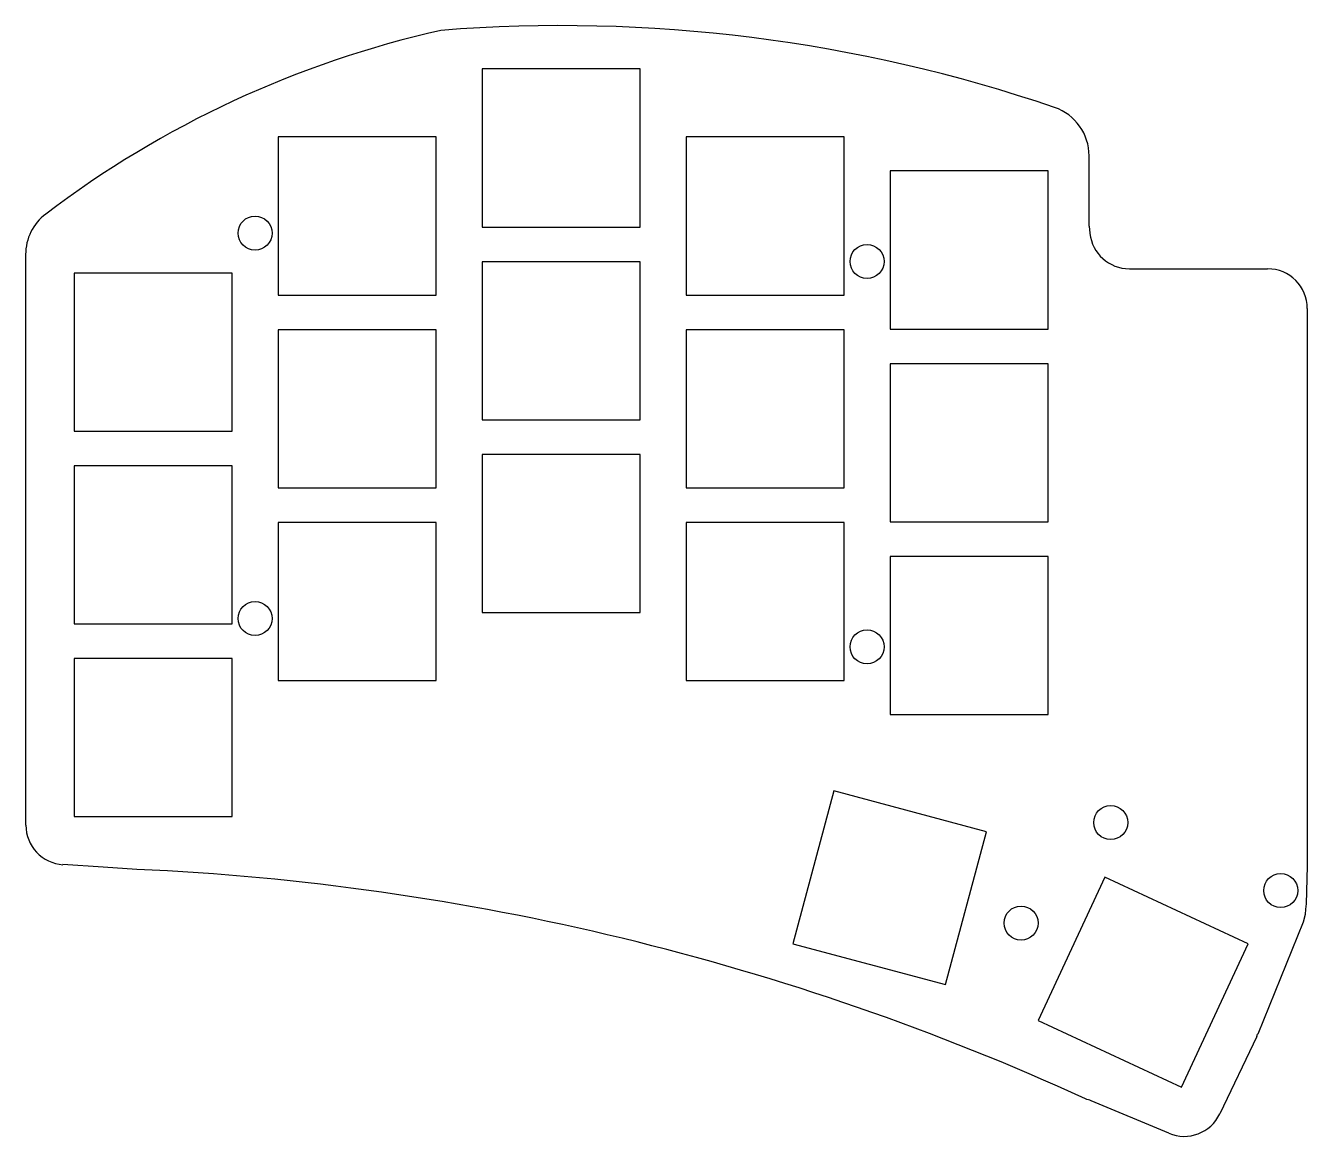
# Model space of a CAD drawing. Header units: millimetres. Extents: x 89 to 202, y -135 to -37.
import ezdxf

# ---------------------------------------------------------------- set-up
doc = ezdxf.new("R2010")
doc.units = ezdxf.units.MM

msp = doc.modelspace()

# ---------------------------------------------------------------- linework, layer by layer
for p, q in [((125.4, -37.62), (125.4, -37.63)), ((142.97, -41.02), (129.03, -41.02)), ((129.03, -41.02), (129.03, -54.98)), ((142.97, -54.98), (142.97, -41.02)), ((124.97, -47.02), (111.03, -47.02)), ((111.03, -47.02), (111.03, -60.98)), ((124.97, -60.98), (124.97, -47.02)), ((160.97, -47.02), (147.03, -47.02)), ((147.03, -47.02), (147.03, -60.98)), ((160.97, -60.98), (160.97, -47.02)), ((182.6, -54.9), (182.6, -48.68)), ((178.97, -50.02), (165.03, -50.02)), ((165.03, -50.02), (165.03, -63.98)), ((178.97, -63.98), (178.97, -50.02)), ((129.03, -54.98), (142.97, -54.98)), ((182.6, -54.9), (182.67, -55.52)), ((88.76, -57.4), (88.76, -60.2)), ((142.97, -58.02), (129.03, -58.02)), ((129.03, -58.02), (129.03, -71.97)), ((142.97, -71.97), (142.97, -58.02)), ((186.15, -58.65), (198.35, -58.65)), ((106.97, -59.02), (93.03, -59.02)), ((93.03, -59.02), (93.03, -72.97)), ((106.97, -72.97), (106.97, -59.02)), ((88.76, -60.2), (88.78, -60.2)), ((88.78, -107.72), (88.78, -60.2)), ((111.03, -60.98), (124.97, -60.98)), ((147.03, -60.98), (160.97, -60.98)), ((201.85, -62.15), (201.85, -110.8)), ((124.97, -64.03), (111.03, -64.03)), ((111.03, -64.03), (111.03, -77.97)), ((124.97, -77.97), (124.97, -64.03)), ((160.97, -64.03), (147.03, -64.03)), ((147.03, -64.03), (147.03, -77.97)), ((160.97, -77.97), (160.97, -64.03)), ((165.03, -63.98), (178.97, -63.98)), ((178.97, -67.03), (165.03, -67.03)), ((165.03, -67.03), (165.03, -80.97)), ((178.97, -80.97), (178.97, -67.03)), ((129.03, -71.97), (142.97, -71.97)), ((93.03, -72.97), (106.97, -72.97)), ((142.97, -75.03), (129.03, -75.03)), ((129.03, -75.03), (129.03, -88.97)), ((142.97, -88.97), (142.97, -75.03)), ((106.97, -76.03), (93.03, -76.03)), ((93.03, -76.03), (93.03, -89.97)), ((106.97, -89.97), (106.97, -76.03)), ((111.03, -77.97), (124.97, -77.97)), ((147.03, -77.97), (160.97, -77.97)), ((124.97, -81.03), (111.03, -81.03)), ((111.03, -81.03), (111.03, -94.97)), ((124.97, -94.97), (124.97, -81.03)), ((160.97, -81.03), (147.03, -81.03)), ((147.03, -81.03), (147.03, -94.97)), ((160.97, -94.97), (160.97, -81.03)), ((165.03, -80.97), (178.97, -80.97)), ((178.97, -84.03), (165.03, -84.03)), ((165.03, -84.03), (165.03, -97.97)), ((178.97, -97.97), (178.97, -84.03)), ((129.03, -88.97), (142.97, -88.97)), ((93.03, -89.97), (106.97, -89.97)), ((106.97, -93.03), (93.03, -93.03)), ((93.03, -93.03), (93.03, -106.97)), ((106.97, -106.97), (106.97, -93.03)), ((111.03, -94.97), (124.97, -94.97)), ((147.03, -94.97), (160.97, -94.97)), ((165.03, -97.97), (178.97, -97.97)), ((160.07, -104.71), (156.46, -118.18)), ((173.54, -108.32), (160.07, -104.71)), ((93.03, -106.97), (106.97, -106.97)), ((169.93, -121.79), (173.54, -108.32)), ((201.85, -110.8), (201.85, -111.33)), ((95.6, -111.44), (92.05, -111.21)), ((98.56, -111.63), (95.6, -111.44)), ((201.85, -111.33), (201.75, -114.68)), ((183.99, -112.3), (178.1, -124.95)), ((196.64, -118.2), (183.99, -112.3)), ((201.7, -115.15), (201.67, -115.62)), ((201.75, -114.68), (201.7, -115.15)), ((201.49, -116.27), (197.48, -126.17)), ((201.67, -115.62), (201.49, -116.27)), ((156.46, -118.18), (169.93, -121.79)), ((190.74, -130.84), (196.64, -118.2)), ((178.1, -124.95), (190.74, -130.84)), ((197.39, -126.36), (194.13, -133.19)), ((189.62, -134.91), (182.77, -132.04))]:
    msp.add_line(p, q)
for centre in [(109, -55.5), (163, -58), (109, -89.5), (163, -92), (184.5, -107.5), (199.5, -113.5), (176.59, -116.36)]:
    msp.add_circle(centre, 1.5)
for centre, radius, start, end in [((136, -172.2), 135, 71.1794, 94.5034), ((145, -125.47), 90, 102.5785, 127.2394), ((178.1, -48.68), 4.5, 0, 71.1794), ((93.26, -57.4), 4.5, 127.2394, 180), ((186.15, -55.15), 3.5, 186.0885, 270), ((198.35, -62.15), 3.5, 0, 90), ((92.28, -107.72), 3.5, 180, 266.3086), ((95.82, -107.95), 3.5, 266.3086, 266.4237), ((88.5, -336.4), 225, 65.366, 87.4373), ((194.23, -124.85), 3.5, 334.4271, 337.9207), ((181.42, -135.27), 3.5, 67.2906, 75.6758), ((190.97, -131.68), 3.5, 247.2906, 334.4271)]:
    msp.add_arc(centre, radius, start, end)

doc.saveas('drawing.dxf')
